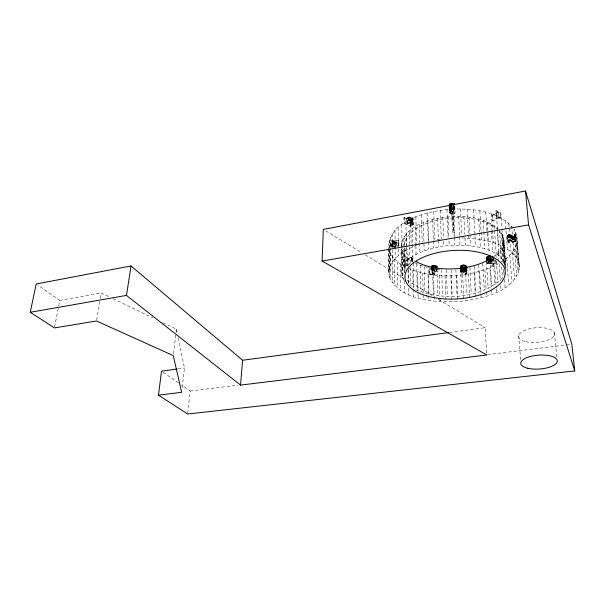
<?xml version="1.0" encoding="UTF-8"?>
<svg xmlns="http://www.w3.org/2000/svg" width="605" height="605" viewBox="0 0 605 605"><rect width="100%" height="100%" fill="white"/><g stroke="black" fill="none" stroke-linecap="round" stroke-linejoin="round"><path stroke-width="0.45" stroke-dasharray="3.02 2.27" d="M513.138 228.085C498.618 210.963 473.67 208.551 452.608 209.035L453.606 232.101L452.54 232.161L451.564 209.111C429.414 210.759 385.786 220.031 389.355 249.994L389.431 277.151C401.213 301.275 434.587 302.145 457.902 301.63C479.72 299.067 515.074 293.312 519.408 266.964L516.738 235.753L514.061 229.318L516.345 257.594L518.024 260.657L519.408 266.964M389.431 277.151L388.841 274.103L388.788 243.573M401.334 246.379C403.028 226.89 426.631 220.356 442.784 217.482C461.555 215.206 483.214 216.046 498.255 228.894M404.269 280.856C392.116 256.565 432.764 246.84 449.19 245.471C467.204 244.601 503.678 245.728 505.931 269.701M454.786 205.723L455.104 213.058L450.649 213.731L449.22 212.627L451.292 211.379L451.096 205.367M505.674 267.773L503.829 242.824C504.396 238.695 503.058 234.43 500.395 231.254M519.12 270.14L516.851 242.371L517.116 239.058M187.724 413.086L190.159 391.042L181.644 385.128M182.188 387.646L184.442 368.059L178.188 337.545M173.484 353.759L175.926 333.771M176.032 332.863L176.478 329.226L162.957 322.707M464.685 272.409L464.337 271.857L463.18 272.371L464.685 272.409L464.527 267.765M466.1 273.165L466.183 272.613C465.782 270.768 463.15 270.042 461.865 271.38L461.774 271.932C462.19 273.755 464.814 274.526 466.1 273.165L465.888 268.854M412.126 218.76L411.665 219.532L409.85 219.917L407.672 218.821L407.83 218.292L409.653 217.558L412.126 218.76L412.164 224.697L409.94 225.446L407.755 224.349L407.672 218.821M96.664 320.075L100.203 299.286M100.354 298.378L101.277 292.956L109.724 297.032M54.616 327.002L58.534 306.811M58.715 305.888L59.782 300.382L37.722 285.038M388.856 270.995C391.148 257.45 404.889 250.107 416.459 245.358M403.989 223.23L410.402 226.451L410.977 226.104L410.462 225.778L413.124 224.765L413.147 218.655C412.035 216.756 408.821 216.401 407.271 217.959L407.157 224.084L404.685 222.806L403.989 223.23L403.921 217.694L404.616 217.263L407.105 218.534M413.124 224.765L413.147 218.655M503.829 242.824C502.876 248.451 499.019 253.102 494.603 256.482M501.114 262.018C508.291 257.503 515.12 250.999 516.851 242.371M466.962 268.272L466.984 273.301C465.207 274.935 461.433 274.564 460.783 271.955L460.897 269.52M407.18 224.069L407.271 217.959M407.755 224.349L407.77 217.482M433.49 269.24L429.482 268.703L429.338 274.277L434.844 274.95L432.613 272.439L432.567 271.713L434.019 271.131L437.15 271.66L434.95 270.753L432.099 271.123L431.599 272.356L433.641 274.39L433.49 269.24L432.779 268.65M507.27 235.973L507.527 235.345C510.386 231.904 511.679 237.341 514.295 236.29L514.719 235.678L514.129 234.649L514.84 234.332L515.619 235.625L515.815 241.637L514.545 242.416L512.511 242.355L510.832 240.533L509.486 240.465L508.586 241.365L509.402 242.567L508.631 242.915L507.686 241.418L507.27 235.973L507.867 242.257M451.292 211.349L449.575 210.313L449.628 206.048M507.686 241.418L507.95 240.798C510.809 237.379 512.11 242.779 514.734 241.735L515.158 241.123L514.568 240.102L515.286 239.792L516.057 241.077M508.752 242.023L508.17 235.92L508.631 235.216L510.257 235.02L512.08 236.91L513.252 237.099L514.84 236.653L515.619 235.625M455.104 213.058L450.415 212.899L450.249 206.517M450.279 212.567L450.218 205.639M429.338 274.277L429.482 268.703M434.844 274.95L434.889 269.512M452.608 209.035L454.96 209.496L451.133 209.754L450.808 210.653L453.319 211.069L453.304 211.531L450.483 212.158M407.906 223.827L409.736 223.094L412.224 224.296M407.346 223.495C408.912 221.952 412.118 222.3 413.245 224.183M415.582 289.659C443.215 300.693 480.128 299.407 502.445 277.975L501.53 265.187M410.402 226.451L410.394 220.243L413.026 219.229M487.539 262.033L486.783 263.039L487.721 263.818L494.353 263.576L493.998 258.312M460.972 271.252C462.757 269.633 466.546 269.951 467.181 272.59M449.787 209.814L451.564 209.111M491.729 259.719L492.924 258.948L493.272 264.211L491.479 265.353L491.131 260.105L491.865 260.347L494.164 258.864M491.479 265.353L492.205 265.595L496.062 263.145L495.881 260.513M410.394 220.243L410.886 220.583L410.311 220.938L403.921 217.694M493.272 264.211L494.353 263.576M498.036 217.543L497.635 211.924L491.994 215.085L492.372 220.674L498.036 217.543L496.213 216.529L495.82 210.903L496.493 210.525L500.834 212.952L501.908 228.274M491.994 215.085L492.697 215.471L498.346 212.325L500.154 213.338L500.562 218.942L501.242 218.571L496.894 216.151L496.493 210.525M500.154 213.338L500.834 212.952M496.213 216.529L496.894 216.151M492.372 220.674L493.083 221.067L498.747 217.936L500.562 218.942M408.337 268.355C437.233 280.009 471.635 277.876 499.102 263.296M509.402 242.567L508.979 237.13L508.215 237.478L507.451 236.82M449.22 212.627L448.986 206.993L450.415 208.097L454.854 207.424L454.332 207.054L451.973 207.704L450.044 206.933M403.86 259.326L407.263 261.428L407.339 266.631L403.928 264.536L403.86 259.326L404.564 259.046L405.887 259.863L411.831 257.511L413.071 258.789L413.147 263.145M407.263 261.428L407.967 261.148L406.537 260.271L406.613 265.482L408.042 266.351M406.537 260.271L411.43 258.327L413.071 258.789M403.928 264.536L404.624 264.264L405.955 265.081L410.213 263.409M406.613 265.482L409.88 264.196M466.047 268.673L464.935 269.021L465.185 274.186M392.206 247.483L392.184 243.021L396.668 242.038L392.017 240.994L392.048 246.348L396.683 247.006M391.064 247.301L391.042 242.847L395.519 241.909L395.549 246.364M59.782 300.382L101.277 292.956M488.764 261.489L490.345 261.209L490.436 261.632L487.895 262.57L488.432 263.402L496.062 263.145M437.15 239.784L440.463 239.232M178.029 368.921L184.442 368.059M449.553 332.463L485.142 327.683L486.647 353.086M190.159 391.042L237.984 385.188M487.441 354.621L565.282 345.084M566.22 344.971L569.97 344.51M452.54 232.161L453.606 232.101M392.184 243.036L398.771 242.718L398.801 243.218L391.095 243.49L391.042 242.847M395.557 247.233L390.928 246.613L390.86 240.616L398.604 240.336L398.642 240.835L392.017 240.979M392.04 246.341L398.687 246.197L398.604 240.336M461.804 237.833C481.013 238.71 503.541 241.569 516.345 257.594M437.06 269.217L439.82 269.475M390.86 240.616L390.913 241.259L395.519 241.887M429.195 269.127L434.692 269.807M429.618 273.853L433.641 274.39M432.59 268.56L434.375 268.824M430.866 268.212L428.28 267.69L428.99 294.204M415.083 262.971L420.316 265.308L427.463 267.471M113.105 298.658L152.823 317.814M389.355 249.994C391.881 258.252 399.217 263.901 406.704 267.531M495.82 210.903L497.635 211.924M325.732 230.883L361.155 252.391M365.186 254.841L403.83 278.308M407.052 280.259L433.619 296.389M438.443 299.324L485.142 327.683M402.03 276.167L401.735 248.935C403.278 254.561 407.808 258.796 412.701 261.67M163.078 372.211L178.551 382.973M508.336 236.585L508.979 237.13M433.331 268.242L434.019 268.824L434.178 273.974M176.478 329.226L177.424 333.847M554.414 332.916L557.031 359.181M390.928 246.613L390.875 245.97L398.65 245.706L398.687 246.197M516.738 235.753L519.045 263.788M515.717 232.494L518.024 260.657M515.468 234.899L515.914 240.351M515.369 236.184L515.815 241.637M515.967 245.66L518.205 273.294M514.84 234.332L515.286 239.792M514.719 235.678L515.279 242.098M514.129 234.649L514.734 241.735M514.106 236.971L514.545 242.416M513.403 236.547L513.834 241.985M514.477 248.897L516.685 276.394M513.252 237.099L513.683 242.537M513.101 236.532L513.532 241.97M512.858 236.479L513.297 241.924M512.669 236.389L513.101 241.826M511.747 226.247L514.008 254.652M512.397 236.131L512.828 241.576M512.291 235.988L512.73 241.433M512.193 235.837L512.624 241.282M512.08 236.91L512.511 242.355M511.8 235.247L512.231 240.699M511.512 234.884L511.943 240.336M511.331 236.252L511.762 241.698M511.127 234.604L511.558 240.064M512.412 252.051L514.568 279.419M510.93 235.655L511.361 241.1M510.741 235.39L511.263 240.964M518.704 335.578L520.602 359.748M510.56 234.415L511.074 240.722M510.537 235.171L510.968 240.624M510.408 235.08L510.832 240.533M510.257 235.02L510.688 240.472M510.068 234.959L510.491 240.412M509.796 234.369L510.272 240.389M508.82 223.336L511.036 251.839M509.591 234.937L510.015 240.389M509.07 235.012L509.486 240.465M508.881 234.506L509.304 239.966M508.631 235.216L509.055 240.669M509.818 255.091L511.913 282.323M508.094 234.846L508.631 242.915M507.527 235.345L507.95 240.798M505.273 220.606L507.444 249.207M506.703 257.995L508.729 285.099M503.965 240.185L506.03 268.007M503.602 237.561L505.667 265.489M502.725 234.974L504.789 263.009M501.976 229.204L504.744 266.623M502.853 242.991L504.555 266.17M501.333 232.464L503.383 260.589M503.126 260.74L503.322 263.53M503.935 271.902L504.071 273.762M504.472 279.344L505.084 287.723M502.074 248.05L503.201 263.629M503.602 269.134L504.063 275.547M498.346 212.325L498.747 217.936M499.45 230.044L501.477 258.267M500.486 250.576L501.205 260.626M496.508 215.834L497.423 228.826M497.484 229.756L498.535 244.601M497.068 227.752L499.057 256.059M498.452 253.026L498.913 259.613M499.17 264.226L500.335 280.901M500.66 285.53L500.985 290.166M494.217 225.605L496.168 253.987M496.017 255.37L496.145 257.246M496.402 260.997L497.877 282.558M492.697 215.471L493.083 221.067M495.314 259.469L495.548 262.978M491.366 213.845L492.432 229.658M492.493 230.588L493.309 242.681M494.701 265.655L496.191 287.798M496.251 288.721L496.501 292.412M493.4 257.949L493.748 263.22M490.92 223.638L491.351 230.059M491.411 230.981L492.818 252.088M493.241 258.524L494.988 284.683M492.5 258.501L492.848 263.765M491.91 258.138L492.258 263.402M491.865 260.347L492.205 265.595M491.184 258.653L491.532 263.916M490.617 258.259L490.958 263.523M490.322 259.87L490.436 261.632M490.095 260.498L490.322 264.007M489.989 259.674L491.736 286.664M489.649 259.182L489.929 263.568M487.214 221.869L489.052 250.379M489.952 267.796L491.313 288.933M491.373 289.855L491.668 294.446M489.09 260.521L489.309 264.03M485.785 212.173L487.63 241.055M488.78 259.152L489.059 263.538M488.326 261.647L488.432 263.402M488.137 259.59L488.416 263.969M487.864 261.421L487.97 263.175M487.615 262.063L487.721 263.818M486.48 261.587L488.159 288.494M483.123 220.318L483.811 231.375M483.864 232.297L484.892 248.882M484.908 269.701L486.193 290.771M486.246 291.686L486.526 296.268M479.825 210.82L481.572 239.746M482.684 263.334L484.287 290.158M478.699 219.01L479.462 231.927M479.515 232.849L480.393 247.611M479.599 271.365L480.869 293.274M480.922 294.189L481.134 297.841M478.623 264.892L480.166 291.64M473.564 209.814L475.598 246.59M474.35 266.253L475.817 292.933M474.086 272.772L475.522 299.18M469.049 217.165L469.934 233.802M469.979 234.732L470.569 245.819M467.068 209.164L468.58 238.12M469.904 267.402L471.295 294.022M468.406 273.914L469.752 300.254M466.727 268.128L466.984 273.301M466.606 266.563L466.863 271.751M463.922 216.658L464.799 234.226M464.98 237.924L465.351 245.32M466.001 267.508L466.304 273.846M465.721 268.469L465.895 271.925M465.411 268.393L465.668 273.566M465.321 268.34L466.629 294.915M465.139 268.741L465.222 270.473M464.693 268.635L464.95 273.808M464.216 269.263L464.337 271.857M463.952 267.433L464.201 272.613M463.853 268.68L464.103 273.853M463.657 269.112L463.906 274.277M463.506 267.531L463.717 271.849M463.415 269.157L463.581 272.605M460.413 208.876L461.668 235.035M463.014 268.923L463.309 273.672M462.938 269.021L463.022 270.753M462.515 268.9L462.764 274.065M462.409 268.953L462.621 273.263M462.613 274.783L463.861 301.078M462.212 269.263L462.296 270.987M461.91 269.165L462.069 272.621M461.653 269.338L461.774 271.932M461.562 268.401L461.804 273.566M458.666 216.439L459.573 235.852M459.618 236.774L460.004 245.093M460.942 269.346L461.101 272.795M460.662 269.361L460.783 271.955M460.632 269.059L461.865 295.588M454.332 207.054L454.582 212.695M454.204 206.131L454.37 209.897M456.752 275.381L457.819 299.755M453.47 203.454L454.899 236.971M453.523 207.969L453.765 213.603M453.251 205.813L453.417 209.58M453.077 205.428L453.47 213.149M455.883 269.55L457.04 296.049M453.357 216.499L454.605 245.146M452.222 206.139L453.334 232.078M451.874 205.413L452.215 213.331M451.753 205.995L452.124 213.83M451.02 206.925L451.133 209.754M450.816 206.207L451.05 211.848M450.574 205.004L450.808 210.653M450.498 206.547L450.816 213.157M450.415 208.097L450.649 213.731M450.18 207.273L450.415 212.899M449.795 205.329L450.029 210.971M449.591 206.207L449.825 211.848M449.341 204.664L449.575 210.313M449.371 207.681L449.598 213.308M449.144 206.57L449.371 212.211M451.118 269.807L452.192 296.291M450.869 275.691L451.927 301.925M448.048 216.847L448.857 237.16M449.008 240.851L449.19 245.471M446.944 209.421L448.048 237.394M446.361 269.838L447.36 296.306M445.008 275.729L445.968 301.94M442.784 217.482L443.533 237.765M443.669 241.455L443.836 246.061M440.281 210.237L441.295 239.096M441.665 269.641L442.588 296.11M437.642 218.382L438.353 239.557M438.383 240.48L438.595 246.923M439.207 275.487L439.926 297.017M439.956 297.947L440.077 301.698M437.067 269.074L437.907 295.686M436.235 267.561L436.371 271.872M436.197 269.354L436.25 271.078M435.547 267.092L435.676 271.411M433.77 211.402L434.67 240.2M434.897 269.028L435.048 274.662M434.745 269.444L434.798 271.169M432.673 219.554L433.535 248.035M433.891 266.813L434.019 271.131M433.762 268.106L433.838 270.7M433.248 266.903L433.483 273.399M433.528 274.957L434.307 301.177M432.757 267.107L432.93 273.808M432.416 266.54L433.361 295.051M432.318 266.873L432.469 272.046M432.204 268.128L432.348 273.286M432.023 268.537L432.204 274.171M431.728 267.629L431.879 272.795M431.463 266.389L431.599 272.356M431.342 266.767L431.486 271.94M427.924 220.961L428.476 241.123M428.499 242.045L428.703 249.373M427.493 212.899L428.272 241.622M428 274.163L428.544 294.779M428.574 295.716L428.695 300.405M423.455 222.602L424.143 250.939M424.181 266.601L424.816 293.153M421.511 214.707L422.161 242.431M422.676 273.097L423.16 293.735M423.182 294.673L423.288 299.369M420.316 265.308L420.891 291.905M419.303 224.447L419.696 242.348M419.711 243.286L419.915 252.709M417.601 271.766L418.032 293.387M418.055 294.325L418.131 298.084M415.892 216.809L416.421 243.512M416.724 263.81L417.246 290.468M415.514 226.482L415.877 245.259M415.9 246.197L416.058 254.645M412.799 218.057L412.897 223.6M413.457 263.054L413.911 288.85M412.428 219.759L412.527 225.287M411.96 217.498L412.164 224.697M412.126 228.675L412.61 256.747M411.846 218.345L411.937 223.88M412.519 259.008L412.595 263.364M412.807 270.178L413.117 288.078M413.132 289.016L413.26 296.556M411.665 219.532L411.763 225.06M412.308 257.813L412.398 263.046M411.521 220.099L411.619 225.62M411.226 217.936L411.317 223.472M411.831 257.511L411.914 262.744M410.848 217.104L410.999 225.34M410.886 220.583L410.977 226.104M411.43 258.327L411.521 263.561M410.697 219.169L411.135 245.774M410.47 217.656L410.561 223.192M409.85 219.917L409.94 225.446M410.492 260.279L410.538 263.046M410.606 267.667L410.916 287.065M409.706 216.991L409.736 223.094M409.161 231.004L409.388 245.925M409.404 246.855L409.593 258.978M408.874 217.634L408.957 223.169M408.647 217.127L408.73 222.67M408.262 217.883L408.337 223.419M408.352 269.293L408.556 283.458M408.632 288.184L408.723 294.794M407.906 258.259L408.027 266.601M408.08 270.306L408.269 283.269M406.651 233.447L406.802 244.594M406.817 245.524L407.036 261.322M406.303 218.118L406.378 223.653M405.97 221.755L406.356 250.092M405.721 256.104L405.894 269.112M404.616 217.263L404.685 222.806M404.616 235.973L404.753 247.082M404.964 263.735L404.768 248.005A49.292 25.455 -3.7 0 0 414.372 260.475M404.609 248.284L404.889 270.904M404.564 259.046L404.624 264.264M404.238 266.291L404.321 272.696M404.42 280.924L404.564 292.812M403.951 253.813L404.185 273.392M403.051 238.552L403.376 266.208M402.612 251.415L402.915 278.55M401.758 224.546L402.287 268.718M401.417 243.785L401.614 273.717M400.548 264.014L400.805 290.619M398.771 242.718L398.831 246.779M398.098 227.503L398.272 248.103M398.279 249.033L398.332 255.59M397.296 261.534L397.508 288.237M396.668 242.038L396.698 246.492M396.638 241.66L396.676 246.114M395.012 230.588L395.201 258.547M394.906 242.855L394.936 248.201M394.762 240.971L394.793 246.333M394.52 258.872L394.687 285.681M394.248 241.728L394.316 247.498M393.673 242.734L393.696 247.18M393.552 241.183L393.552 247.385M392.766 242.991L392.789 247.445M392.532 233.772L392.668 261.602M392.259 256.044L392.38 282.966M391.095 243.49L391.11 247.044M390.664 237.024L390.769 264.718M390.52 253.079L390.618 280.115M389.416 240.298L389.439 249.487M389.446 250.402L389.499 267.856M388.773 248.7L388.841 274.103M499.291 231.511A49.292 25.455 -3.7 0 1 494.519 255.749M404.586 246.401A49.292 25.455 -3.7 0 1 440.637 219.403A49.292 25.455 -3.7 0 1 496.697 228.856M525.684 341.628A18.021 7.336 -4.5 0 0 554.43 334.845A18.021 7.336 -4.5 0 0 529.693 328.734A18.021 7.336 -4.5 0 0 525.684 341.628"/><path stroke-width="0.91" d="M448.623 332.584L242.59 360.255L131.035 265.958L36.202 283.979L30.25 312.286L126.483 295.406L240.556 385.105L486.76 354.969L322.11 261.088L323.32 229.416L525.495 190.999L571.846 344.283L574.75 370.925L187.626 414.002L158.457 395.156L161.527 371.137L177.106 369.042M240.556 385.105L242.59 360.255M126.483 295.406L131.035 265.958M460.624 268.499L460.73 266.064C462.507 264.423 466.304 264.763 466.924 267.41M486.677 261.284L486.458 257.775L487.207 256.754L489.997 255.923L490.262 258.993M454.121 204.24L454.703 203.84L451.012 203.484L449.553 204.157L449.795 205.329M437.044 268.212L436.984 266.487L434.791 265.572L431.947 265.95L431.448 267.191M487.985 256.936L488.848 256.573M462.046 265.799L462.772 265.557M436.213 266.699L436.984 266.487M322.11 261.088L528.551 224.871L574.75 370.925M158.457 395.156L181.651 392.312L173.257 355.581L96.513 320.983L54.435 327.918L30.25 312.286M489.589 258.305L490.617 258.259M486.458 257.775L486.715 258.214M460.541 266.775L460.866 267.622M525.495 190.999L528.551 224.871M489.997 255.923L490.231 259.447M488.432 256.21L488.658 259.734M487.207 256.754L487.433 260.271M486.609 257.276L486.828 260.785M465.918 265.776L466.001 267.508M464.965 265.277L465.094 267.871M463.823 265.073L463.99 268.537M462.538 265.171L462.704 268.635M461.403 265.519L461.532 268.113M460.73 266.064L460.851 268.658M452.101 203.356L452.177 205.208M451.012 203.484L451.096 205.367M450.135 203.756L450.218 205.639M449.553 204.157L449.628 206.048M436.092 265.898L436.175 268.484M434.791 265.572L434.844 267.304M433.679 265.519L433.762 268.106M432.711 265.655L432.757 267.38M431.947 265.95L431.993 267.675M493.196 256.777A49.292 25.455 -3.7 0 1 415.915 261.413M426.714 295.928A50.238 24.283 -3.1 0 0 505.167 274.511A50.238 24.283 -3.1 0 0 433.535 253.661A50.238 24.283 -3.1 0 0 426.714 295.928M527.878 368.286A18.309 6.942 -4 0 0 557.122 361.941A18.309 6.942 -4 0 0 532.037 356.088A18.309 6.942 -4 0 0 527.878 368.286"/></g></svg>
